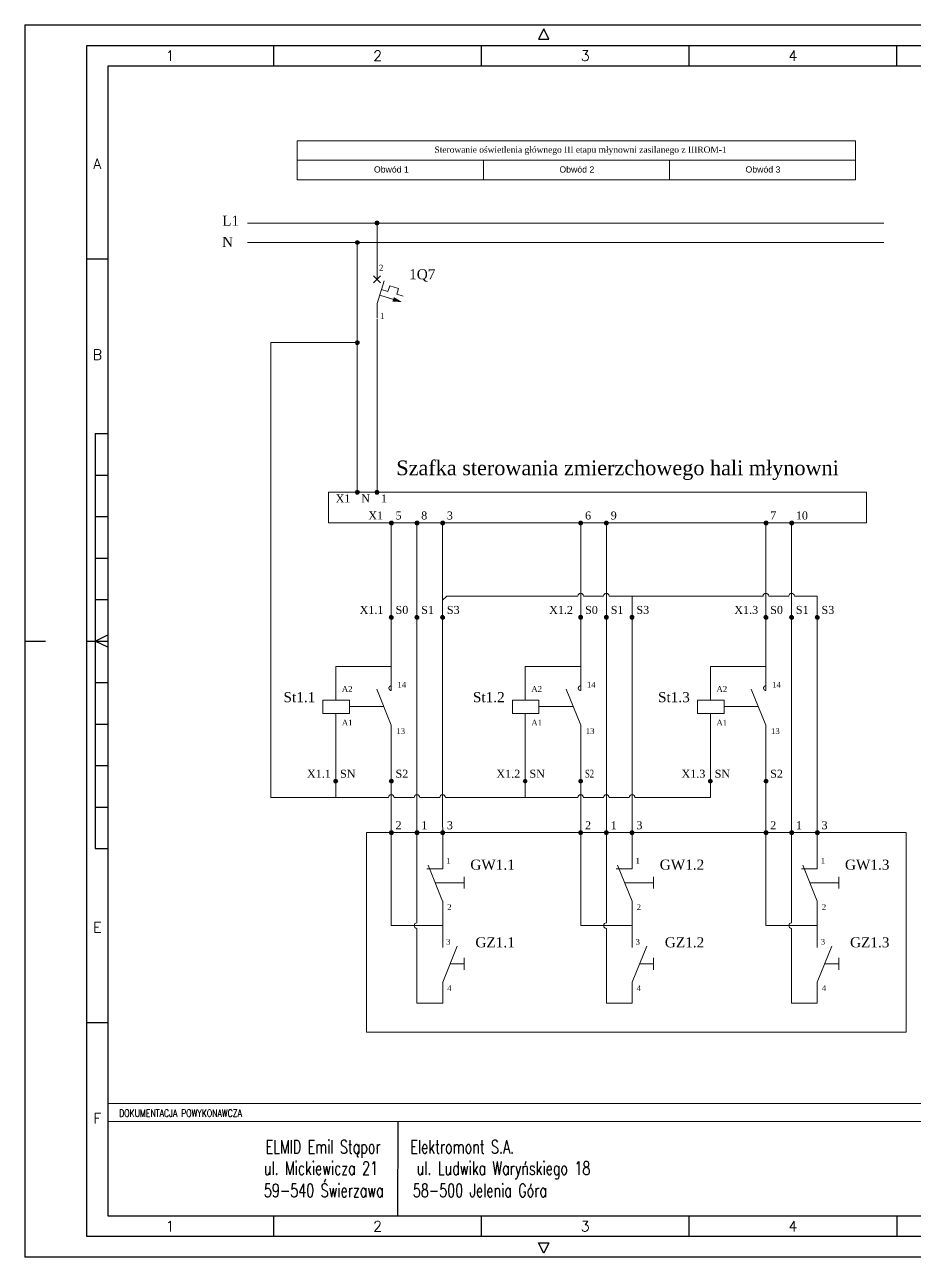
# Model space of a CAD drawing. Header units: millimetres. Extents: x 7130 to 65072, y -4915 to 15466.
# Drawn here: x 28820 to 39437, y -4915 to 9786 of the extents above; entities that cross this region are included whole.
import ezdxf
from ezdxf.enums import TextEntityAlignment as Align

# ---------------------------------------------------------------- set-up
doc = ezdxf.new("R2010")
doc.units = ezdxf.units.MM
doc.header["$LTSCALE"] = 0.3
doc.linetypes.add('ACAD_ISO05W100', pattern=[33, 24, -3, 0, -3, 0, -3])
doc.layers.get('0').update_dxf_attribs({"linetype": 'CONTINUOUS'})
for name, color, linetype in [('_A_TABELA-LAYOUT', 1, 'CONTINUOUS'), ('CIENKA', 1, 'CONTINUOUS'), ('GRUBA', 7, 'CONTINUOUS')]:
    doc.layers.add(name, color=color, linetype=linetype)
doc.styles.add('Annotative', font='arial.ttf')
doc.styles.add('ROMANS', font='romans', dxfattribs={"width": 0.8, "oblique": 10, "height": 2.8})
doc.styles.get("Standard").update_dxf_attribs({"font": 'romans.shx', "width": 0.7})
doc.styles.add('TETERA', font='romans.shx', dxfattribs={"width": 0.8})

msp = doc.modelspace()

# ---------------------------------------------------------------- hatches: boundary and pattern name
at = {"lineweight": 9}
h = msp.add_hatch(color=256, dxfattribs=at)
h.dxf.hatch_style = 1
h.paths.add_polyline_path([(33043, 7420, 1), (32997, 7420, 1)])
h = msp.add_hatch(color=256, dxfattribs=at)
h.dxf.hatch_style = 1
h.paths.add_polyline_path([(32807, 7188, 1), (32760, 7188, 1)])
at = {"linetype": 'Continuous', "lineweight": 9, "ltscale": 4}
msp.add_hatch(color=5, dxfattribs=at).paths.add_polyline_path([(33317, 6478), (33221, 6537), (33204, 6484)], flags=0)
at = {"lineweight": 9}
h = msp.add_hatch(color=256, dxfattribs=at)
h.dxf.hatch_style = 1
h.paths.add_polyline_path([(32807, 5995, 1), (32760, 5995, 1)])
h = msp.add_hatch(color=256, dxfattribs=at)
h.dxf.hatch_style = 1
h.paths.add_polyline_path([(32807, 4210, 1), (32760, 4210, 1)])
h = msp.add_hatch(color=256, dxfattribs=at)
h.dxf.hatch_style = 1
h.paths.add_polyline_path([(33043, 4210, 1), (32997, 4210, 1)])
h = msp.add_hatch(color=256, dxfattribs=at)
h.dxf.hatch_style = 1
h.paths.add_polyline_path([(33213, 3843, 1), (33167, 3843, 1)])
h = msp.add_hatch(color=256, dxfattribs=at)
h.dxf.hatch_style = 1
h.paths.add_polyline_path([(33519, 3843, 1), (33473, 3843, 1)])
h = msp.add_hatch(color=256, dxfattribs=at)
h.dxf.hatch_style = 1
h.paths.add_polyline_path([(33826, 3843, 1), (33779, 3843, 1)])
h = msp.add_hatch(color=256, dxfattribs=at)
h.dxf.hatch_style = 1
h.paths.add_polyline_path([(35472, 3843, 1), (35425, 3843, 1)])
h = msp.add_hatch(color=256, dxfattribs=at)
h.dxf.hatch_style = 1
h.paths.add_polyline_path([(35778, 3843, 1), (35731, 3843, 1)])
h = msp.add_hatch(color=256, dxfattribs=at)
h.dxf.hatch_style = 1
h.paths.add_polyline_path([(37679, 3843, 1), (37633, 3843, 1)])
h = msp.add_hatch(color=256, dxfattribs=at)
h.dxf.hatch_style = 1
h.paths.add_polyline_path([(37985, 3843, 1), (37939, 3843, 1)])
h = msp.add_hatch(color=256, dxfattribs=at)
h.dxf.hatch_style = 1
h.paths.add_polyline_path([(33213, 2717, 1), (33167, 2717, 1)])
h = msp.add_hatch(color=256, dxfattribs=at)
h.dxf.hatch_style = 1
h.paths.add_polyline_path([(33519, 2717, 1), (33473, 2717, 1)])
h = msp.add_hatch(color=256, dxfattribs=at)
h.dxf.hatch_style = 1
h.paths.add_polyline_path([(33826, 2717, 1), (33779, 2717, 1)])
h = msp.add_hatch(color=256, dxfattribs=at)
h.dxf.hatch_style = 1
h.paths.add_polyline_path([(35472, 2717, 1), (35425, 2717, 1)])
h = msp.add_hatch(color=256, dxfattribs=at)
h.dxf.hatch_style = 1
h.paths.add_polyline_path([(35778, 2717, 1), (35731, 2717, 1)])
h = msp.add_hatch(color=256, dxfattribs=at)
h.dxf.hatch_style = 1
h.paths.add_polyline_path([(36084, 2717, 1), (36037, 2717, 1)])
h = msp.add_hatch(color=256, dxfattribs=at)
h.dxf.hatch_style = 1
h.paths.add_polyline_path([(37679, 2717, 1), (37633, 2717, 1)])
h = msp.add_hatch(color=256, dxfattribs=at)
h.dxf.hatch_style = 1
h.paths.add_polyline_path([(37985, 2717, 1), (37939, 2717, 1)])
h = msp.add_hatch(color=256, dxfattribs=at)
h.dxf.hatch_style = 1
h.paths.add_polyline_path([(38291, 2717, 1), (38245, 2717, 1)])
h = msp.add_hatch(color=256, dxfattribs=at)
h.dxf.hatch_style = 1
h.paths.add_polyline_path([(32551, 764, 1), (32504, 764, 1)])
h = msp.add_hatch(color=256, dxfattribs=at)
h.dxf.hatch_style = 1
h.paths.add_polyline_path([(33213, 764, 1), (33167, 764, 1)])
h = msp.add_hatch(color=256, dxfattribs=at)
h.dxf.hatch_style = 1
h.paths.add_polyline_path([(34809, 764, 1), (34763, 764, 1)])
h = msp.add_hatch(color=256, dxfattribs=at)
h.dxf.hatch_style = 1
h.paths.add_polyline_path([(35472, 764, 1), (35425, 764, 1)])
h = msp.add_hatch(color=256, dxfattribs=at)
h.dxf.hatch_style = 1
h.paths.add_polyline_path([(37017, 764, 1), (36970, 764, 1)])
h = msp.add_hatch(color=256, dxfattribs=at)
h.dxf.hatch_style = 1
h.paths.add_polyline_path([(37679, 764, 1), (37633, 764, 1)])
h = msp.add_hatch(color=256, dxfattribs=at)
h.dxf.hatch_style = 1
h.paths.add_polyline_path([(33213, 150, 1), (33167, 150, 1)])
h = msp.add_hatch(color=256, dxfattribs=at)
h.dxf.hatch_style = 1
h.paths.add_polyline_path([(33519, 150, 1), (33473, 150, 1)])
h = msp.add_hatch(color=256, dxfattribs=at)
h.dxf.hatch_style = 1
h.paths.add_polyline_path([(33826, 150, 1), (33779, 150, 1)])
h = msp.add_hatch(color=256, dxfattribs=at)
h.dxf.hatch_style = 1
h.paths.add_polyline_path([(35472, 150, 1), (35425, 150, 1)])
h = msp.add_hatch(color=256, dxfattribs=at)
h.dxf.hatch_style = 1
h.paths.add_polyline_path([(35778, 150, 1), (35731, 150, 1)])
h = msp.add_hatch(color=256, dxfattribs=at)
h.dxf.hatch_style = 1
h.paths.add_polyline_path([(36084, 150, 1), (36037, 150, 1)])
h = msp.add_hatch(color=256, dxfattribs=at)
h.dxf.hatch_style = 1
h.paths.add_polyline_path([(37679, 150, 1), (37633, 150, 1)])
h = msp.add_hatch(color=256, dxfattribs=at)
h.dxf.hatch_style = 1
h.paths.add_polyline_path([(37985, 150, 1), (37939, 150, 1)])
h = msp.add_hatch(color=256, dxfattribs=at)
h.dxf.hatch_style = 1
h.paths.add_polyline_path([(38291, 150, 1), (38245, 150, 1)])

# ---------------------------------------------------------------- linework, layer by layer
for p, q in [((31476, 7420), (39061, 7420)), ((33020, 6919), (33020, 7420)), ((31476, 7188), (39061, 7188)), ((32784, 7188), (32784, 6257)), ((32784, 6257), (32784, 4210)), ((33020, 4210), (33020, 6276)), ((31756, 569), (31756, 5995)), ((31756, 5995), (32784, 5995)), ((33190, 1955), (33190, 3843)), ((33496, 569), (33496, 3843)), ((35448, 1955), (35448, 3843)), ((35754, -926), (35754, 3843)), ((37656, 1955), (37656, 3843)), ((37962, -926), (37962, 3843)), ((33853, 2972), (33802, 2921)), ((33853, 2972), (35415, 2972)), ((35482, 2972), (35721, 2972)), ((35788, 2972), (36060, 2972)), ((36060, 2972), (37623, 2972)), ((37689, 2972), (37929, 2972)), ((37995, 2972), (38268, 2972)), ((33190, 2130), (32528, 2130)), ((32528, 2130), (32528, 1729)), ((35448, 2130), (34786, 2130)), ((34786, 2130), (34786, 1729)), ((37656, 2130), (36994, 2130)), ((36994, 2130), (36994, 1729)), ((32528, 1569), (32528, 569)), ((34786, 1569), (34786, 569)), ((36994, 1569), (36994, 569)), ((33190, 1311), (33190, -959)), ((35448, 1311), (35448, -959)), ((37655, 1311), (37655, -959)), ((32759, 569), (31756, 569)), ((33156, 569), (32528, 569)), ((33463, 569), (33223, 569)), ((33496, 569), (33496, -926)), ((33769, 569), (33529, 569)), ((33802, 569), (33803, -144)), ((35414, 569), (33835, 569)), ((35721, 569), (35481, 569)), ((36027, 569), (35788, 569)), ((36994, 569), (36094, 569)), ((33803, -788), (33803, -1112)), ((36061, -788), (36061, -1112)), ((38269, -788), (38268, -1112)), ((33803, -959), (33190, -959)), ((33496, -1884), (33496, -992)), ((36061, -959), (35448, -959)), ((35754, -1884), (35754, -992)), ((38269, -959), (37655, -959)), ((37962, -1884), (37962, -992)), ((33803, -1756), (33803, -1884)), ((36061, -1756), (36061, -1884)), ((38269, -1756), (38269, -1884)), ((33803, -1884), (33496, -1884)), ((36061, -1884), (35754, -1884)), ((38269, -1884), (37962, -1884))]:
    msp.add_line(p, q, dxfattribs=at)
at = {"color": 5, "linetype": 'Continuous', "lineweight": 9}
for p, q in [((33020, 6919), (33020, 6750)), ((33020, 6860), (33020, 6750)), ((33020, 6860), (33020, 6750)), ((33020, 6860), (33020, 6750)), ((33020, 6860), (33020, 6750)), ((33020, 6860), (33020, 6750)), ((33020, 6860), (33020, 6750)), ((33020, 6459), (33020, 6289))]:
    msp.add_line(p, q, dxfattribs=at)
at = {"color": 5, "linetype": 'ByBlock', "lineweight": 9}
for p, q in [((32979, 6790), (33061, 6709)), ((33061, 6790), (32979, 6709))]:
    msp.add_line(p, q, dxfattribs=at)
at = {"color": 5, "linetype": 'Continuous', "lineweight": 9, "ltscale": 4}
for p, q in [((33020, 6459), (33105, 6729)), ((33073, 6628), (33151, 6604)), ((33172, 6673), (33151, 6604)), ((33277, 6640), (33172, 6673)), ((33256, 6571), (33277, 6640)), ((33052, 6560), (33296, 6485)), ((33052, 6560), (33296, 6485)), ((33052, 6560), (33296, 6485)), ((33052, 6560), (33296, 6485)), ((33052, 6560), (33296, 6485)), ((33052, 6560), (33296, 6485)), ((33052, 6560), (33217, 6509)), ((33256, 6571), (33333, 6547))]:
    msp.add_line(p, q, dxfattribs=at)
at = {"color": 252, "lineweight": 9}
for p, q in [((32442, 4210), (32442, 3843)), ((32442, 4210), (38855, 4210)), ((38855, 3843), (38855, 4210)), ((32442, 3843), (38855, 3843))]:
    msp.add_line(p, q, dxfattribs=at)
at = {"color": 0, "lineweight": 9}
for p, q in [((33802, 569), (33802, 3843)), ((36061, -144), (36060, 2972)), ((38268, -144), (38268, 2972))]:
    msp.add_line(p, q, dxfattribs=at)
msp.add_line((28820, 2435), (29067, 2435))
at = {"color": 5, "lineweight": 9}
for p, q in [((33190, 1845), (33190, 1955)), ((35448, 1845), (35448, 1955)), ((37656, 1845), (37656, 1955)), ((33190, 1433), (33016, 1862)), ((35448, 1433), (35274, 1862)), ((37655, 1433), (37482, 1862)), ((33190, 1433), (33190, 1311)), ((35448, 1433), (35448, 1311)), ((37655, 1433), (37655, 1311)), ((33803, -282), (33803, -144)), ((36061, -282), (36061, -144)), ((38268, -282), (38268, -144)), ((33803, -282), (33613, -282)), ((33802, -667), (33629, -237)), ((36061, -282), (35871, -282)), ((36060, -667), (35887, -237)), ((38268, -282), (38079, -282)), ((38268, -667), (38095, -237)), ((33803, -667), (33803, -788)), ((36061, -667), (36061, -788)), ((38269, -667), (38269, -788)), ((33803, -1222), (33803, -1112)), ((36061, -1222), (36061, -1112)), ((38268, -1222), (38268, -1112)), ((33803, -1634), (33977, -1205)), ((36061, -1634), (36235, -1205)), ((38269, -1634), (38442, -1205)), ((33803, -1634), (33803, -1756)), ((36061, -1634), (36061, -1756)), ((38269, -1634), (38269, -1756))]:
    msp.add_line(p, q, dxfattribs=at)
at = {"color": 5, "linetype": 'ACAD_ISO05W100', "lineweight": 9}
for p, q in [((33101, 1653), (32692, 1653)), ((35359, 1653), (34950, 1653)), ((37567, 1653), (37158, 1653)), ((34059, -447), (34059, -376)), ((36317, -447), (36317, -376)), ((38525, -447), (38525, -376)), ((33713, -447), (34059, -447)), ((34059, -517), (34059, -447)), ((35972, -447), (36317, -447)), ((36317, -517), (36317, -447)), ((38179, -447), (38525, -447)), ((38525, -517), (38525, -447)), ((33892, -1414), (34059, -1414)), ((34059, -1414), (34059, -1344)), ((34059, -1485), (34059, -1414)), ((36150, -1414), (36317, -1414)), ((36317, -1414), (36317, -1344)), ((36317, -1485), (36317, -1414)), ((38358, -1414), (38525, -1414)), ((38525, -1414), (38525, -1344)), ((38525, -1485), (38525, -1414))]:
    msp.add_line(p, q, dxfattribs=at)
at = {"lineweight": 9}
for points in [[(32070, 8170), (38725, 8170), (38725, 8402), (32070, 8402)], [(32376, 1729), (32692, 1729), (32692, 1569), (32376, 1569)], [(34634, 1729), (34950, 1729), (34950, 1569), (34634, 1569)], [(36842, 1729), (37158, 1729), (37158, 1569), (36842, 1569)]]:
    msp.add_lwpolyline(points, close=True, dxfattribs=at)
at = {"color": 0, "lineweight": 9}
for points in [[(34288, 8170), (32070, 8170), (32070, 7937), (34288, 7937)], [(36507, 8170), (34288, 8170), (34288, 7937), (36507, 7937)], [(38725, 8170), (36507, 8170), (36507, 7937), (38725, 7937)]]:
    msp.add_lwpolyline(points, close=True, dxfattribs=at)
at = {"color": 252, "linetype": 'ACAD_ISO05W100', "lineweight": 9}
msp.add_lwpolyline([(32896, 150), (39327, 150), (39327, -2231), (32896, -2231)], close=True, dxfattribs=at)
at = {"color": 10, "linetype": 'Continuous'}
msp.add_lwpolyline([(40205, -3084), (29810, -3081)], dxfattribs=at)
at = {"lineweight": 9}
for centre in [(33020, 7420), (32784, 7188), (32784, 5995), (32784, 4210), (33020, 4210), (33190, 3843), (33496, 3843), (33802, 3843), (35448, 3843), (35754, 3843), (37656, 3843), (37962, 3843), (33190, 2717), (33496, 2717), (33802, 2717), (35448, 2717), (35754, 2717), (36060, 2717), (37656, 2717), (37962, 2717), (38268, 2717), (32528, 764), (33190, 764), (34786, 764), (35448, 764), (36994, 764), (37656, 764), (33190, 150), (33496, 150), (33802, 150), (35448, 150), (35754, 150), (36060, 150), (37656, 150), (37962, 150), (38268, 150)]:
    msp.add_circle(centre, 23.4, dxfattribs=at)
for centre, start, end in [((35448, 2972), 0, 180), ((35754, 2972), 0, 180), ((37656, 2972), 0, 180), ((37962, 2972), 0, 180), ((33190, 569), 0, 180), ((33496, 569), 0, 180), ((33802, 569), 0, 180), ((35448, 569), 0, 180), ((35754, 569), 0, 180), ((36061, 569), 0, 180), ((33496, -959), 90, 270), ((35754, -959), 90, 270), ((37962, -959), 90, 270)]:
    msp.add_arc(centre, 33.3, start, end, dxfattribs=at)
at = {"color": 5, "linetype": 'ACAD_ISO05W100', "lineweight": 9}
for centre in [(33190, 1873), (35448, 1873), (37656, 1873)]:
    msp.add_arc(centre, 28.2, 89.9965, 270, dxfattribs=at)
at = {"layer": 'CIENKA'}
for p, q in [((28820, 9786), (49610, 9786)), ((28820, 9786), (28820, -4915)), ((35007, 9737), (34945, 9613)), ((35069, 9613), (35007, 9737)), ((34945, 9613), (35069, 9613)), ((31790, 9291), (31790, 9539)), ((34265, 9291), (34265, 9539)), ((36740, 9291), (36740, 9539)), ((39215, 9291), (39215, 9539)), ((29810, 6989), (29562, 6989)), ((29661, 4910), (29661, -40)), ((29661, 4910), (29810, 4910)), ((29661, 4415), (29810, 4415)), ((29661, 3920), (29810, 3920)), ((29661, 3425), (29810, 3425)), ((29661, 2930), (29810, 2930)), ((29661, 2435), (29810, 2510)), ((29810, 2510), (29810, 2361)), ((29562, 2435), (29810, 2435)), ((29810, 2361), (29661, 2435)), ((29661, 1940), (29810, 1940)), ((29661, 1445), (29810, 1445)), ((29661, 950), (29810, 950)), ((29661, 455), (29810, 455)), ((29661, -40), (29810, -40)), ((29810, -2119), (29562, -2119)), ((40205, -3295), (29810, -3301)), ((31790, -4668), (31790, -4420)), ((34265, -4668), (34265, -4420)), ((36740, -4668), (36740, -4420)), ((39215, -4420), (39215, -4668)), ((35007, -4866), (34945, -4742)), ((34945, -4742), (35069, -4742)), ((35069, -4742), (35007, -4866)), ((49610, -4915), (28820, -4915))]:
    msp.add_line(p, q, dxfattribs=at)
at = {"layer": 'CIENKA', "color": 10, "linetype": 'Continuous'}
msp.add_lwpolyline([(33267, -3300), (33266, -4420)], dxfattribs=at)
at = {"layer": 'GRUBA'}
for p, q in [((29562, 9539), (49362, 9539)), ((29562, -4668), (29562, 9539)), ((49115, 9291), (29810, 9291)), ((29810, 9291), (29810, -4420)), ((29810, -4420), (49115, -4420)), ((49362, -4668), (29562, -4668))]:
    msp.add_line(p, q, dxfattribs=at)

# ---------------------------------------------------------------- texts
at = {"color": 0, "lineweight": 9, "style": 'Annotative'}
for s, insert, char_height, width, attachment_point in [('\\pi1635.4;{\\fTimes New Roman|b0|i0|c238|p18;Sterowanie oświetlenia głównego III etapu młynowni zasilanego z IIIROM-1}', (32070, 8234), 74.4, 6655.13, 7), ('\\pi913.24;Obwód 1 ', (32070, 8021), 74.4, 2218.38, 7), ('\\pi906.44;Obwód 2 ', (34288, 8021), 74.4, 2218.38, 7), ('\\pi906.06;Obwód 3 ', (36507, 8021), 74.4, 2218.38, 7), ('{\\fTimes New Roman|b0|i0|c238|p18;L1}', (31174, 7508), 120.44, 5808.43, 1), ('{\\fTimes New Roman|b0|i0|c238|p18;N}', (31173, 7255), 120.44, 5808.43, 1), ('{\\fTimes New Roman|b0|i0|c238|p18;Szafka sterowania zmierzchowego hali młynowni}', (33250, 4588), 175.18, 5808.43, 1), ('{\\fTimes New Roman|b0|i0|c238|p18;X1}', (32527, 4183), 95.48, 637.38, 1), ('{\\fTimes New Roman|b0|i0|c238|p18;N}', (32832, 4183), 95.48, 637.38, 1), ('{\\fTimes New Roman|b0|i0|c238|p18;1}', (33068, 4183), 95.48, 637.38, 1), ('{\\fTimes New Roman|b0|i0|c238|p18;X1}', (32917, 3980), 95.48, 637.38, 1), ('{\\fTimes New Roman|b0|i0|c238|p18;5}', (33241, 3980), 95.48, 637.38, 1), ('{\\fTimes New Roman|b0|i0|c238|p18;8}', (33547, 3980), 95.48, 637.38, 1), ('{\\fTimes New Roman|b0|i0|c238|p18;3}', (33853, 3980), 95.48, 637.38, 1), ('{\\fTimes New Roman|b0|i0|c238|p18;6}', (35500, 3980), 95.48, 637.38, 1), ('{\\fTimes New Roman|b0|i0|c238|p18;9}', (35806, 3980), 95.48, 637.38, 1), ('{\\fTimes New Roman|b0|i0|c238|p18;7}', (37707, 3980), 95.48, 637.38, 1), ('{\\fTimes New Roman|b0|i0|c238|p18;10}', (38013, 3980), 95.48, 637.38, 1), ('{\\fTimes New Roman|b0|i0|c238|p18;X1.1}', (32813, 2854), 95.48, 637.38, 1), ('{\\fTimes New Roman|b0|i0|c238|p18;S0}', (33241, 2854), 95.48, 637.38, 1), ('{\\fTimes New Roman|b0|i0|c238|p18;S1}', (33547, 2854), 95.48, 637.38, 1), ('{\\fTimes New Roman|b0|i0|c238|p18;S3}', (33853, 2854), 95.48, 637.38, 1), ('{\\fTimes New Roman|b0|i0|c238|p18;X1.2}', (35072, 2854), 95.48, 637.38, 1), ('{\\fTimes New Roman|b0|i0|c238|p18;S0}', (35500, 2854), 95.48, 637.38, 1), ('{\\fTimes New Roman|b0|i0|c238|p18;S1}', (35806, 2854), 95.48, 637.38, 1), ('{\\fTimes New Roman|b0|i0|c238|p18;S3}', (36112, 2854), 95.48, 637.38, 1), ('{\\fTimes New Roman|b0|i0|c238|p18;X1.3}', (37279, 2854), 95.48, 637.38, 1), ('{\\fTimes New Roman|b0|i0|c238|p18;S0}', (37707, 2854), 95.48, 637.38, 1), ('{\\fTimes New Roman|b0|i0|c238|p18;S1}', (38013, 2854), 95.48, 637.38, 1), ('{\\fTimes New Roman|b0|i0|c238|p18;S3}', (38319, 2854), 95.48, 637.38, 1), ('{\\fTimes New Roman|b0|i0|c238|p18;14}', (33264, 1948), 69.01, 376.63, 1), ('{\\fTimes New Roman|b0|i0|c238|p18;14}', (35522, 1948), 69.01, 376.63, 1), ('{\\fTimes New Roman|b0|i0|c238|p18;14}', (37730, 1948), 69.01, 376.63, 1), ('{\\fTimes New Roman|b0|i0|c238|p18;St1.1}', (31905, 1703), 120.46, 1211.23, 7), ('{\\fTimes New Roman|b0|i0|c238|p18;A2}', (32601, 1898), 69.01, 376.63, 1), ('{\\fTimes New Roman|b0|i0|c238|p18;St1.2}', (34163, 1703), 120.46, 1211.23, 7), ('{\\fTimes New Roman|b0|i0|c238|p18;A2}', (34860, 1898), 69.01, 376.63, 1), ('{\\fTimes New Roman|b0|i0|c238|p18;St1.3}', (36370, 1703), 120.46, 1211.23, 7), ('{\\fTimes New Roman|b0|i0|c238|p18;A2}', (37067, 1898), 69.01, 376.63, 1), ('{\\fTimes New Roman|b0|i0|c238|p18;A1}', (32601, 1497), 69.01, 376.63, 1), ('{\\fTimes New Roman|b0|i0|c238|p18;A1}', (34860, 1497), 69.01, 376.63, 1), ('{\\fTimes New Roman|b0|i0|c238|p18;A1}', (37067, 1497), 69.01, 376.63, 1), ('{\\fTimes New Roman|b0|i0|c238|p18;13}', (33251, 1395), 69.01, 376.63, 1), ('{\\fTimes New Roman|b0|i0|c238|p18;13}', (35509, 1395), 69.01, 376.63, 1), ('{\\fTimes New Roman|b0|i0|c238|p18;13}', (37717, 1395), 69.01, 376.63, 1), ('{\\fTimes New Roman|b0|i0|c238|p18;X1.1}', (32185, 900), 95.48, 637.38, 1), ('{\\fTimes New Roman|b0|i0|c238|p18;SN}', (32579, 900), 95.48, 637.38, 1), ('{\\fTimes New Roman|b0|i0|c238|p18;S2}', (33241, 900), 95.48, 637.38, 1), ('{\\fTimes New Roman|b0|i0|c238|p18;X1.2}', (34443, 900), 95.48, 637.38, 1), ('{\\fTimes New Roman|b0|i0|c238|p18;SN}', (34837, 900), 95.48, 637.38, 1), ('{\\fTimes New Roman|b0|i0|c238|p18;X1.3}', (36650, 900), 95.48, 637.38, 1), ('{\\fTimes New Roman|b0|i0|c238|p18;SN}', (37045, 900), 95.48, 637.38, 1), ('{\\fTimes New Roman|b0|i0|c238|p18;S2}', (37707, 900), 95.48, 637.38, 1), ('{\\fTimes New Roman|b0|i0|c238|p18;2}', (33241, 286), 95.48, 637.38, 1), ('{\\fTimes New Roman|b0|i0|c238|p18;1}', (33547, 286), 95.48, 637.38, 1), ('{\\fTimes New Roman|b0|i0|c238|p18;3}', (33853, 286), 95.48, 637.38, 1), ('{\\fTimes New Roman|b0|i0|c238|p18;2}', (35500, 286), 95.48, 637.38, 1), ('{\\fTimes New Roman|b0|i0|c238|p18;1}', (35806, 286), 95.48, 637.38, 1), ('{\\fTimes New Roman|b0|i0|c238|p18;3}', (36112, 286), 95.48, 637.38, 1), ('{\\fTimes New Roman|b0|i0|c238|p18;2}', (37707, 286), 95.48, 637.38, 1), ('{\\fTimes New Roman|b0|i0|c238|p18;1}', (38013, 286), 95.48, 637.38, 1), ('{\\fTimes New Roman|b0|i0|c238|p18;3}', (38319, 286), 95.48, 637.38, 1), ('{\\fTimes New Roman|b0|i0|c238|p18;1}', (33896, -151), 69.01, 376.63, 3), ('{\\fTimes New Roman|b0|i0|c238|p18;GW1.1}', (34663, -295), 120.46, 1211.23, 9), ('{\\fTimes New Roman|b0|i0|c238|p18;1}', (36154, -151), 69.01, 376.63, 3), ('{\\fTimes New Roman|b0|i0|c238|p18;GW1.2}', (36921, -295), 120.46, 1211.23, 9), ('{\\fTimes New Roman|b0|i0|c238|p18;1}', (38362, -151), 69.01, 376.63, 3), ('{\\fTimes New Roman|b0|i0|c238|p18;GW1.3}', (39129, -295), 120.46, 1211.23, 9), ('{\\fTimes New Roman|b0|i0|c238|p18;2}', (33909, -704), 69.01, 376.63, 3), ('{\\fTimes New Roman|b0|i0|c238|p18;2}', (36167, -704), 69.01, 376.63, 3), ('{\\fTimes New Roman|b0|i0|c238|p18;2}', (38375, -704), 69.01, 376.63, 3), ('{\\fTimes New Roman|b0|i0|c238|p18;3}', (33896, -1118), 69.01, 376.63, 3), ('{\\fTimes New Roman|b0|i0|c238|p18;GZ1.1}', (34663, -1221), 120.46, 1211.23, 9), ('{\\fTimes New Roman|b0|i0|c238|p18;3}', (36154, -1118), 69.01, 376.63, 3), ('{\\fTimes New Roman|b0|i0|c238|p18;GZ1.2}', (36921, -1221), 120.46, 1211.23, 9), ('{\\fTimes New Roman|b0|i0|c238|p18;3}', (38362, -1118), 69.01, 376.63, 3), ('{\\fTimes New Roman|b0|i0|c238|p18;GZ1.3}', (39129, -1221), 120.46, 1211.23, 9), ('{\\fTimes New Roman|b0|i0|c238|p18;4}', (33909, -1671), 69.01, 376.63, 3), ('{\\fTimes New Roman|b0|i0|c238|p18;4}', (36167, -1671), 69.01, 376.63, 3), ('{\\fTimes New Roman|b0|i0|c238|p18;4}', (38375, -1671), 69.01, 376.63, 3)]:
    msp.add_mtext(s, dxfattribs=dict(at, insert=insert, char_height=char_height, width=width, attachment_point=attachment_point))
for s, insert, char_height, width, attachment_point, rotation in [('{\\fTimes New Roman|b0|i0|c238|p18;2}', (33096, 6922), 71.59, 390.73, 3, 0.0458), ('{\\fTimes New Roman|b0|i0|c238|p18;1Q7}', (33403, 6870), 120.44, 930.79, 1, 359.9542), ('{\\fTimes New Roman|b0|i0|c238|p18;1}', (33110, 6348), 71.59, 390.73, 3, 0.0458)]:
    msp.add_mtext(s, dxfattribs=dict(at, insert=insert, char_height=char_height, width=width, attachment_point=attachment_point, rotation=rotation))
at = {"color": 0, "lineweight": 9, "insert": (35500, 900), "char_height": 95.48, "width": 637.38, "attachment_point": 1}
msp.add_mtext('{\\fTimes New Roman|b0|i0|c238|p18;S2}', dxfattribs=at)
at = {"layer": '_A_TABELA-LAYOUT', "style": 'TETERA', "width": 0.8}
msp.add_text('DOKUMENTACJA POWYKONAWCZA', height=84.23, dxfattribs=at).set_placement((29946, -3238))
at = {"layer": 'CIENKA', "style": 'ROMANS'}
for s, p in [('1', (30552, 9415)), ('2', (33027, 9415)), ('3', (35502, 9415)), ('4', (37977, 9415)), ('A', (29686, 8128)), ('B', (29686, 5851)), ('E', (29686, -980)), ('F', (29686, -3257)), ('1', (30552, -4544)), ('2', (33027, -4544)), ('3', (35502, -4544)), ('4', (37977, -4544))]:
    msp.add_text(s, height=124, dxfattribs=at).set_placement(p, align=Align.MIDDLE)
at = {"layer": 'GRUBA', "lineweight": 9, "style": 'ROMANS', "width": 0.7}
for s, p in [('ELMID Emil Stąpor', (32378, -3677)), ('Elektromont S.A.', (34036, -3677)), ('ul. Mickiewicza 21', (32352, -3932)), ('ul. Ludwika Waryńskiego 18', (34528, -3932)), ('59-540 Świerzawa', (32386, -4196)), ('58-500 Jelenia Góra', (34247, -4196))]:
    msp.add_text(s, height=158.65, dxfattribs=at).set_placement(p, align=Align.CENTER)

doc.saveas('drawing.dxf')
